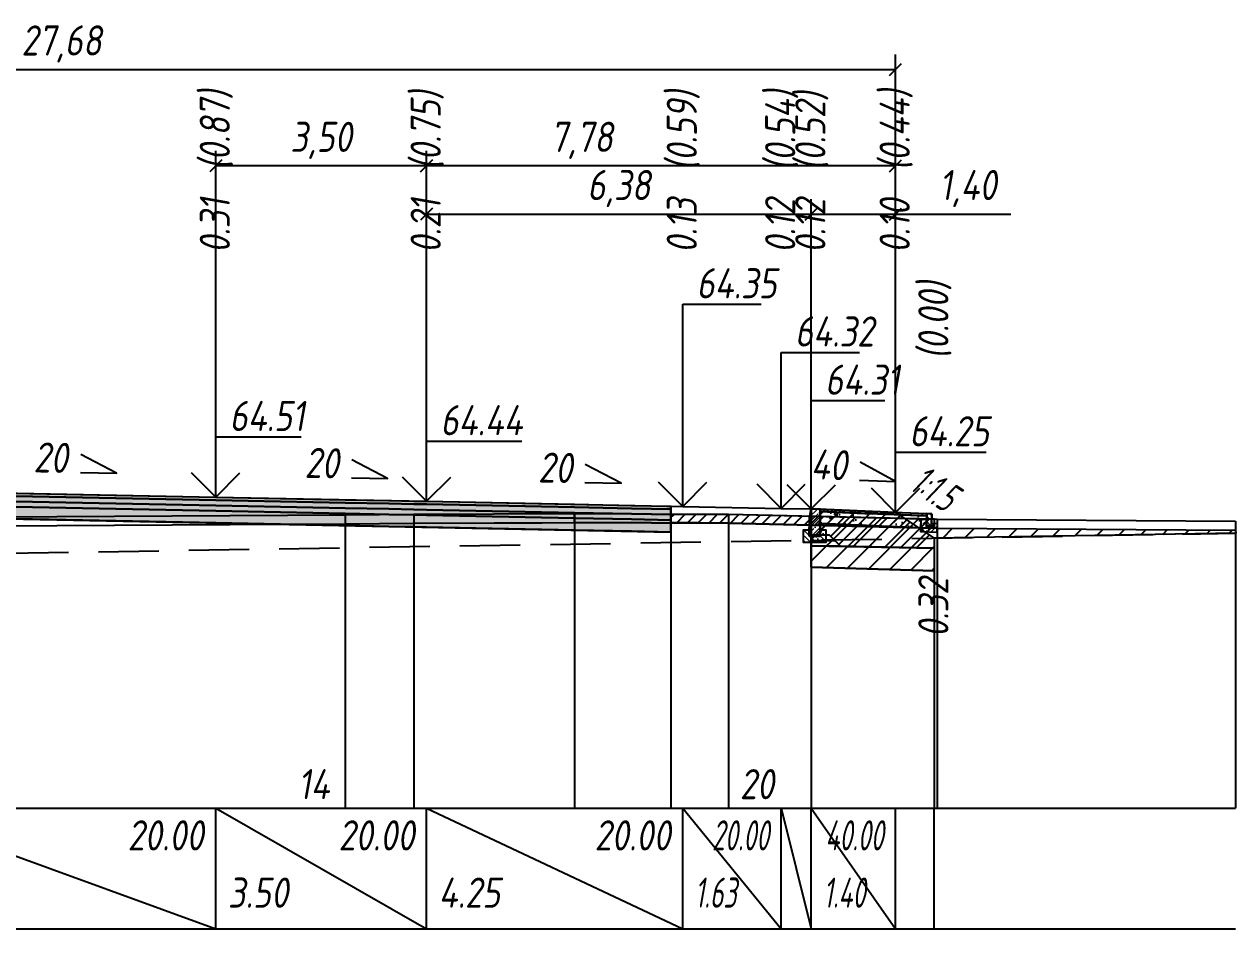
# Model space of a CAD drawing. Extents: x -717 to 1451, y -133302 to 233.
# Drawn here: x -235.7 to -135.2, y -129185.9 to -129110.8 of the extents above; entities that cross this region are included whole.
import ezdxf
from ezdxf.enums import TextEntityAlignment as Align

# ---------------------------------------------------------------- set-up
doc = ezdxf.new("R2010")
doc.units = 0
doc.linetypes.add('штриховая', pattern=[0.75, 0.5, -0.25])
for name, color, linetype in [('Интерполированный поперечник', 2, 'Continuous'), ('КОД_399', 252, 'Continuous'), ('Код_514', 1, 'Continuous'), ('Контур_0', 7, 'Continuous'), ('Контур_2521', 7, 'Continuous'), ('Контур_2564', 7, 'Continuous'), ('Контур_2660', 7, 'Continuous'), ('Контур_2665', 7, 'Continuous'), ('Контур_400', 7, 'Continuous'), ('Контур_508', 7, 'Continuous'), ('Контур_512', 7, 'Continuous'), ('Контур_513', 7, 'Continuous'), ('Контур_818', 7, 'Continuous'), ('Красный поперечник', 1, 'Continuous'), ('Объём_2501', 7, 'Continuous'), ('Объём_2564', 7, 'Continuous'), ('Объём_2650', 7, 'Continuous'), ('Объём_2660', 7, 'Continuous'), ('Объём_2661', 7, 'Continuous'), ('Объём_2665', 7, 'Continuous'), ('Объём_2666', 7, 'Continuous'), ('Объём_2667', 7, 'Continuous'), ('Объём_2668', 7, 'Continuous'), ('Объём_2669', 7, 'Continuous'), ('Объём_2675', 7, 'Continuous'), ('Откосы', 7, 'Continuous'), ('Отметки покрытия', 7, 'Continuous'), ('Рабочие отметки', 7, 'Continuous'), ('Рабочие отметки доп.', 7, 'Continuous'), ('Слои выравнивания', 7, 'Continuous'), ('Таблица', 7, 'Continuous'), ('Уклоны проезжей части', 7, 'Continuous'), ('Черный поперечник', 3, 'Continuous')]:
    doc.layers.add(name, color=color, linetype=linetype)
for name, color, linetype, true_color in [('Контур_2540', 2, 'Continuous', 0xffff00), ('Контур_2560', 2, 'Continuous', 0xffff00), ('Контур_2561', 7, 'Continuous', 0xff8040), ('Контур_2562', 3, 'Continuous', 0x00ff00), ('Контур_2563', 7, 'Continuous', 0xff8000), ('Контур_2570', 7, 'Continuous', 0x80ff00), ('Контур_2725', 7, 'Continuous', 0x323232), ('Контур_2736', 4, 'Continuous', 0x00ffff), ('Контур_2737', 4, 'Continuous', 0x00ffff), ('Контур_2738', 4, 'Continuous', 0x00ffff), ('Контур_2739', 4, 'Continuous', 0x00ffff), ('Контур_2741', 4, 'Continuous', 0x00ffff), ('Контур_2742', 4, 'Continuous', 0x00ffff), ('Контур_2743', 4, 'Continuous', 0x00ffff), ('Контур_2744', 7, 'Continuous', 0xa4ffff), ('Контур_2745', 7, 'Continuous', 0xa4ffff), ('Контур_2747', 4, 'Continuous', 0x00ffff), ('Контур_2748', 4, 'Continuous', 0x00ffff), ('Контур_2749', 4, 'Continuous', 0x00ffff), ('Контур_2750', 4, 'Continuous', 0x00ffff), ('Контур_2751', 4, 'Continuous', 0x00ffff), ('Контур_2752', 4, 'Continuous', 0x00ffff), ('Контур_2760', 7, 'Continuous', 0x323232), ('Контур_2761', 7, 'Continuous', 0x323232), ('Контур_2762', 7, 'Continuous', 0x323232), ('Контур_2763', 7, 'Continuous', 0x323232), ('Контур_402', 7, 'Continuous', 0xff6464), ('Контур_703', 4, 'Continuous', 0x00ffff), ('Контур_705', 4, 'Continuous', 0x00ffff), ('Контур_707', 4, 'Continuous', 0x00ffff), ('Контур_720', 131, 'Continuous', 0xaaffff), ('Объём_2520', 7, 'Continuous', 0x80ffff), ('Объём_2540', 2, 'Continuous', 0xffff00), ('Объём_2560', 2, 'Continuous', 0xffff00), ('Объём_2561', 7, 'Continuous', 0xff8040), ('Объём_2562', 3, 'Continuous', 0x00ff00), ('Объём_2563', 7, 'Continuous', 0xff8000), ('Объём_2570', 7, 'Continuous', 0x80ff00), ('Объём_2600', 7, 'Continuous', 0x808000)]:
    doc.layers.add(name, color=color, linetype=linetype, true_color=true_color)
doc.styles.get("Standard").update_dxf_attribs({"font": 'txt', "height": 2.5})
doc.styles.add('М', font='romand.shx', dxfattribs={"width": 0.8, "oblique": 10, "height": 2.5})
doc.dimstyles.new('ISO-25', dxfattribs={"dimtxt": 2.5, "dimasz": 2.5, "dimexe": 1.25, "dimexo": 0.625, "dimtad": 1, "dimtxsty": 'Standard', "dimcen": 2.5, "dimadec": 0, "dimazin": 0, "dimtfac": 1, "dimtmove": 0, "dimatfit": 3, "dimfxl": 1, "dimarcsym": 0})

# ---------------------------------------------------------------- blocks, each defined once
blk = doc.blocks.new('_Oblique')
at = {"color": 0, "linetype": 'ByBlock', "lineweight": -2}
blk.add_line((-0.5, -0.5), (0.5, 0.5), dxfattribs=at)
blk = doc.blocks.new('*D2729')
at = {"color": 0, "lineweight": -2, "transparency": 16777216}
for p, q in [((-170.39, -129150.48), (-170.39, -129125.32)), ((-163.39, -129150.76), (-163.39, -129125.32)), ((-170.39, -129126.57), (-163.39, -129126.57)), ((-163.39, -129126.57), (-153.84, -129126.57))]:
    blk.add_line(p, q, dxfattribs=at)
at = {"layer": 'Defpoints', "color": 0, "transparency": 16777216}
for p in [(-163.39, -129126.57), (-170.39, -129151.1), (-163.39, -129151.38)]:
    blk.add_point(p, dxfattribs=at)
at = {"color": 0, "lineweight": -2, "transparency": 16777216, "rotation": 180}
blk.add_blockref('_Oblique', (-170.39, -129126.57), dxfattribs=at)
at = {"color": 0, "lineweight": -2, "transparency": 16777216}
blk.add_blockref('_Oblique', (-163.39, -129126.57), dxfattribs=at)
at = {"color": 0, "transparency": 16777216, "insert": (-157.38, -129124.45), "char_height": 2.5, "width": 8.75, "attachment_point": 5, "style": 'М'}
blk.add_mtext('1,40', dxfattribs=at)
blk = doc.blocks.new('*D2731')
at = {"color": 0, "lineweight": -2, "transparency": 16777216}
for p, q in [((-202.31, -129149.84), (-202.31, -129125.32)), ((-170.39, -129150.48), (-170.39, -129125.32)), ((-202.31, -129126.57), (-170.39, -129126.57))]:
    blk.add_line(p, q, dxfattribs=at)
at = {"layer": 'Defpoints', "color": 0, "transparency": 16777216}
for p in [(-170.39, -129126.57), (-202.31, -129150.47), (-170.39, -129151.1)]:
    blk.add_point(p, dxfattribs=at)
at = {"color": 0, "lineweight": -2, "transparency": 16777216, "rotation": 180}
blk.add_blockref('_Oblique', (-202.31, -129126.57), dxfattribs=at)
at = {"color": 0, "lineweight": -2, "transparency": 16777216}
blk.add_blockref('_Oblique', (-170.39, -129126.57), dxfattribs=at)
at = {"color": 0, "transparency": 16777216, "insert": (-186.35, -129124.45), "char_height": 2.5, "width": 10, "attachment_point": 5, "style": 'М'}
blk.add_mtext('6,38', dxfattribs=at)
blk = doc.blocks.new('*D2733')
at = {"color": 0, "lineweight": -2, "transparency": 16777216}
for p, q in [((-219.81, -129149.49), (-219.81, -129121.32)), ((-202.31, -129149.84), (-202.31, -129121.32)), ((-202.31, -129122.57), (-219.81, -129122.57))]:
    blk.add_line(p, q, dxfattribs=at)
at = {"layer": 'Defpoints', "color": 0, "transparency": 16777216}
for p in [(-219.81, -129122.57), (-219.81, -129150.12), (-202.31, -129150.47)]:
    blk.add_point(p, dxfattribs=at)
at = {"color": 0, "lineweight": -2, "transparency": 16777216, "rotation": 180}
blk.add_blockref('_Oblique', (-219.81, -129122.57), dxfattribs=at)
at = {"color": 0, "lineweight": -2, "transparency": 16777216}
blk.add_blockref('_Oblique', (-202.31, -129122.57), dxfattribs=at)
at = {"color": 0, "transparency": 16777216, "insert": (-211.06, -129120.45), "char_height": 2.5, "width": 9.5833, "attachment_point": 5, "style": 'М'}
blk.add_mtext('3,50', dxfattribs=at)
blk = doc.blocks.new('*D2734')
at = {"color": 0, "lineweight": -2, "transparency": 16777216}
for p, q in [((-202.31, -129149.84), (-202.31, -129121.32)), ((-163.39, -129150.76), (-163.39, -129121.32)), ((-163.39, -129122.57), (-202.31, -129122.57))]:
    blk.add_line(p, q, dxfattribs=at)
at = {"layer": 'Defpoints', "color": 0, "transparency": 16777216}
for p in [(-202.31, -129122.57), (-202.31, -129150.47), (-163.39, -129151.38)]:
    blk.add_point(p, dxfattribs=at)
at = {"color": 0, "lineweight": -2, "transparency": 16777216, "rotation": 180}
blk.add_blockref('_Oblique', (-202.31, -129122.57), dxfattribs=at)
at = {"color": 0, "lineweight": -2, "transparency": 16777216}
blk.add_blockref('_Oblique', (-163.39, -129122.57), dxfattribs=at)
at = {"color": 0, "transparency": 16777216, "insert": (-189.44, -129120.45), "char_height": 2.5, "width": 10, "attachment_point": 5, "style": 'М'}
blk.add_mtext('7,78', dxfattribs=at)
blk = doc.blocks.new('*D2736')
at = {"color": 0, "lineweight": -2, "transparency": 16777216}
for p, q in [((-301.81, -129150.17), (-301.81, -129113.32)), ((-163.39, -129150.76), (-163.39, -129113.32)), ((-301.81, -129114.57), (-163.39, -129114.57))]:
    blk.add_line(p, q, dxfattribs=at)
at = {"layer": 'Defpoints', "color": 0, "transparency": 16777216}
for p in [(-163.39, -129114.57), (-301.81, -129150.8), (-163.39, -129151.38)]:
    blk.add_point(p, dxfattribs=at)
at = {"color": 0, "lineweight": -2, "transparency": 16777216, "rotation": 180}
blk.add_blockref('_Oblique', (-301.81, -129114.57), dxfattribs=at)
at = {"color": 0, "lineweight": -2, "transparency": 16777216}
blk.add_blockref('_Oblique', (-163.39, -129114.57), dxfattribs=at)
at = {"color": 0, "transparency": 16777216, "insert": (-232.6, -129112.45), "char_height": 2.5, "width": 12.5, "attachment_point": 5, "style": 'М'}
blk.add_mtext('27,68', dxfattribs=at)
blk = doc.blocks.new('Тротуар1')
at = {"linetype": 'Continuous', "lineweight": 13}
h = blk.add_hatch(dxfattribs=at)
h.set_pattern_fill('ANSI35', scale=5, angle=90)
h.set_pattern_definition([(135, (-1541.6927, -4801.9416), (-0.88388348, -0.88388348), []), (135, (-1541.6927, -4801.0577), (-0.88388348, -0.88388348), [1.5625, -0.3125, 0, -0.3125])])
h.paths.add_polyline_path([(-16.72, -1.24), (-17.72, -1.24), (-17.72, -2.24), (-18.52, -2.24), (-18.52, -1.85), (-19.52, -1.89), (-19.52, -3.24), (-16.72, -3.24)])
h = blk.add_hatch(dxfattribs=at)
h.set_pattern_fill('ANSI35', scale=5)
h.set_pattern_definition([(45, (-1541.6927, -4800.4416), (-0.88388348, 0.88388348), []), (45, (-1540.8088, -4800.4416), (-0.88388348, 0.88388348), [1.5625, -0.3125, 0, -0.3125])])
h.paths.add_polyline_path([(-17.72, -0.24), (-18.52, -0.24), (-18.52, -2.24), (-17.72, -2.24)])
at = {"linetype": 'Continuous'}
h = blk.add_hatch(dxfattribs=at)
h.set_pattern_fill('ANSI31', color=256, scale=15, angle=45, style=0)
h.set_pattern_definition([(90, (-1932.1888, -4954.235), (-1.875, 3e-16), [])])
h.paths.add_polyline_path([(0, 0), (-17.72, -0.24), (-17.71, -0.63), (-11.04, -0.58), (0, -0.4)])
at = {"layer": 'КОД_399'}
h = blk.add_hatch(dxfattribs=at)
h.set_pattern_fill('AR-CONC', scale=0.7, angle=45, style=0)
h.set_pattern_definition([(95, (-1932.189, -4954.235), (3.860864, 3.2396496), [0.525, -5.775]), (40, (-1932.189, -4954.235), (-4.409945, 3.036377), [0.42, -4.62]), (145.45144, (-1931.867, -4953.965), (-0.549081, 6.2760265), [0.4461813, -4.907995]), (91.1842, (-1933.179, -4953.245), (6.101854, 4.4632964), [0.7875, -8.6625]), (141.63564, (-1932.67, -4952.873), (-0.1953, 9.447982), [0.669272, -7.361996]), (36.18416, (-1933.179, -4953.245), (-0.1953, 9.447982), [0.63, -6.93]), (66, (-1932.4363, -4952.9975), (4.947401, 0.9616773), [0.525, -5.775]), (11, (-1932.4363, -4952.9975), (-2.38496, 4.793659), [0.42, -4.62]), (116.45144, (-1932.024, -4952.9174), (2.562441, 5.7553363), [0.4461813, -4.907995]), (82.5, (-1932.1888, -4954.235), (-1.5875523, 1.7079287), [0, -4.564, 0, -4.69, 0, -4.6375]), (52.5, (-1932.1888, -4954.235), (-0.6501106, 3.2543661), [0, -2.674, 0, -4.459, 0, -1.7675]), (12.5, (-1933.2926, -4955.3388), (2.7539272, 2.5306453), [0, -1.75, 0, -5.46, 0, -7.245]), (2.5, (-1933.7876, -4955.8337), (2.3911299, 3.3821186), [0, -2.275, 0, -3.626, 0, -5.145])])
h.paths.add_polyline_path([(0, -0.4), (-17.71, -0.63), (-17.72, -1.24), (-16.71, -1.24), (-16.72, -2.62), (-0.07, -2.41)])
at = {"linetype": 'Continuous'}
blk.add_lwpolyline([(-17.72, -1.24), (-16.72, -1.24), (-16.72, -3.24), (-19.52, -3.24), (-19.52, -1.89), (-18.52, -1.85)], dxfattribs=at)
at = {"color": 7, "lineweight": 30}
for points in [[(-18.52, -0.24), (-18.52, -2.24), (-17.72, -2.24), (-17.72, -0.24), (-18.52, -0.24)], [(-8.6, -0.53), (0, -0.4)]]:
    blk.add_lwpolyline(points, dxfattribs=at)
for points in [[(0, 0), (-17.72, -0.24), (-17.72, -0.63), (0, -0.4)], [(0, -0.4), (-17.71, -0.63), (-17.72, -1.24), (-16.71, -1.24), (-16.72, -2.62), (-0.07, -2.39)]]:
    blk.add_lwpolyline(points, close=True)
blk = doc.blocks.new('БР100.30.18')
at = {"linetype": 'Continuous', "lineweight": 13}
h = blk.add_hatch(dxfattribs=at)
h.set_pattern_fill('ANSI35', scale=5)
h.set_pattern_definition([(45, (-1504.996, -4799.2297), (-0.88388348, 0.88388348), []), (45, (-1504.1121, -4799.2297), (-0.88388348, 0.88388348), [1.5625, -0.3125, 0, -0.3125])])
h.paths.add_polyline_path([(0.3, 3.47), (1.8, 3.47), (1.8, -1.03), (0, -1.03), (0, 1.97)])
h = blk.add_hatch(dxfattribs=at)
h.set_pattern_fill('ANSI35', scale=5, angle=90)
h.set_pattern_definition([(135, (-1504.996, -4800.7297), (-0.88388348, -0.88388348), []), (135, (-1504.996, -4799.8458), (-0.88388348, -0.88388348), [1.5625, -0.3125, 0, -0.3125])])
h.paths.add_polyline_path([(-1, -0.03), (0, -0.03), (0, -1.03), (1.8, -1.03), (1.8, -0.03), (2.8, -0.03), (2.8, -2.03), (-1, -2.03)])
at = {"color": 7, "lineweight": 30}
blk.add_lwpolyline([(1.8, -1.03), (0, -1.03), (0, 1.97), (0.3, 3.47), (1.8, 3.47)], close=True, dxfattribs=at)
at = {"linetype": 'Continuous'}
blk.add_lwpolyline([(0, -0.03), (-1, -0.03), (-1, -2.03), (2.8, -2.03), (2.8, -0.03), (1.8, -0.03)], dxfattribs=at)

msp = doc.modelspace()

# ---------------------------------------------------------------- hatches: boundary and pattern name
at = {"layer": 'Объём_2563'}
h = msp.add_hatch(dxfattribs=at)
h.set_pattern_fill('ANSI31', color=256, scale=0.3)
h.set_pattern_definition([(45, (-414.5237, 31.1222), (-0.673519209, 0.673519209), [])])
h.paths.add_polyline_path([(-160.179, -129154.296), (-167.972, -129154.14), (-168.89, -129153.222), (-170.39, -129153.192), (-170.39, -129151.042), (-163.39, -129151.322), (-160.179, -129153.463)])
at = {"layer": 'Объём_2570'}
h = msp.add_hatch(dxfattribs=at)
h.set_pattern_fill('ANSI31', color=256, scale=0.2)
h.set_pattern_definition([(45, (-414.5237, 31.1222), (-0.449012806, 0.449012806), [])])
h.paths.add_polyline_path([(-182.037, -129151.459), (-177.267, -129151.481), (-160.179, -129151.871), (-160.179, -129152.621), (-177.267, -129152.231), (-182.037, -129152.171)])
at = {"layer": 'Объём_2600'}
h = msp.add_hatch(dxfattribs=at)
h.set_pattern_fill('ANSI31', color=6, scale=0.4)
h.set_pattern_definition([(45, (-414.5237, 31.1222), (-0.898025612, 0.898025612), [])])
h.paths.add_polyline_path([(-170.39, -129155.861), (-170.39, -129152.388), (-159.941, -129152.627), (-135.179, -129152.793), (-135.174, -129153.058), (-160.179, -129153.463), (-160.179, -129156.167)])
at = {"layer": 'Слои выравнивания'}
for color, points in [(2, [(-241.297, -129149.624), (-237.799, -129149.693), (-219.807, -129150.053), (-209.067, -129150.268), (-205.458, -129150.34), (-203.381, -129150.382), (-202.307, -129150.403), (-190.03, -129150.649), (-185.314, -129150.743), (-182.037, -129150.809), (-182.037, -129151.059), (-185.314, -129150.993), (-190.03, -129150.899), (-202.307, -129150.653), (-203.381, -129150.632), (-205.458, -129150.59), (-209.067, -129150.518), (-219.807, -129150.303), (-237.799, -129149.943), (-241.297, -129149.874)]), (3, [(-241.297, -129149.874), (-237.799, -129149.943), (-219.807, -129150.303), (-209.067, -129150.518), (-205.458, -129150.59), (-203.381, -129150.632), (-202.307, -129150.653), (-190.03, -129150.899), (-185.314, -129150.993), (-182.037, -129151.059), (-182.037, -129151.509), (-185.314, -129151.443), (-190.03, -129151.349), (-202.307, -129151.103), (-203.381, -129151.082), (-205.458, -129151.04), (-209.067, -129150.968), (-219.807, -129150.753), (-237.799, -129150.393), (-241.297, -129150.324)]), (4, [(-241.297, -129150.324), (-237.799, -129150.393), (-219.807, -129150.753), (-209.067, -129150.968), (-205.458, -129151.04), (-203.381, -129151.082), (-202.307, -129151.103), (-190.03, -129151.349), (-185.314, -129151.443), (-182.037, -129151.509), (-182.037, -129151.959), (-185.314, -129151.893), (-190.03, -129151.799), (-202.307, -129151.553), (-203.381, -129151.532), (-205.458, -129151.49), (-209.067, -129151.418), (-219.807, -129151.203), (-237.799, -129150.843), (-241.297, -129150.774)]), (5, [(-241.297, -129150.774), (-237.799, -129150.843), (-219.807, -129151.203), (-209.067, -129151.418), (-205.458, -129151.49), (-203.381, -129151.532), (-202.307, -129151.553), (-190.03, -129151.799), (-185.314, -129151.893), (-182.037, -129151.959), (-182.037, -129152.959), (-185.314, -129152.893), (-190.03, -129152.799), (-202.307, -129152.553), (-203.381, -129152.532), (-205.458, -129152.49), (-209.067, -129152.418), (-219.807, -129152.203), (-237.799, -129151.843), (-241.297, -129151.774)])]:
    msp.add_hatch(color=color, dxfattribs=at).paths.add_polyline_path(points)

# ---------------------------------------------------------------- linework, layer by layer
at = {"layer": 'Интерполированный поперечник', "linetype": 'штриховая', "ltscale": 10, "flags": 128}
msp.add_lwpolyline([(-334.524, -129156.282), (-135.179, -129153.058)], dxfattribs=at)
at = {"layer": 'Код_514'}
for p, q in [((-247.307, -129175.878), (-219.807, -129185.878)), ((-219.807, -129185.878), (-219.807, -129175.878)), ((-219.807, -129175.878), (-202.307, -129185.878)), ((-202.307, -129185.878), (-202.307, -129175.878)), ((-202.307, -129175.878), (-181.057, -129185.878)), ((-181.057, -129185.878), (-181.057, -129175.878)), ((-181.057, -129175.878), (-172.89, -129185.878)), ((-172.89, -129185.878), (-172.89, -129175.878)), ((-172.89, -129175.878), (-170.39, -129185.878)), ((-170.39, -129185.878), (-170.39, -129175.878)), ((-170.39, -129175.878), (-163.39, -129185.878)), ((-163.39, -129185.878), (-163.39, -129175.878)), ((-160.179, -129185.878), (-160.179, -129175.878))]:
    msp.add_line(p, q, dxfattribs=at)
at = {"layer": 'Контур_0', "flags": 128}
for points in [[(-163.39, -129151.322), (-160.179, -129153.463), (-160.179, -129153.463), (-160.179, -129153.463), (-160.179, -129153.463), (-160.179, -129153.463), (-160.179, -129153.463), (-160.179, -129153.463), (-160.179, -129153.463), (-160.179, -129153.463), (-160.179, -129153.463), (-160.179, -129153.463), (-160.179, -129153.463), (-160.179, -129153.463), (-160.179, -129153.463), (-160.179, -129153.463)], [(-163.39, -129151.322), (-160.179, -129153.463), (-160.179, -129153.463), (-160.179, -129153.463), (-160.179, -129153.463), (-160.179, -129153.463), (-160.179, -129153.463), (-160.179, -129153.463), (-160.179, -129153.463), (-160.179, -129153.463), (-160.179, -129153.463), (-160.179, -129153.463), (-160.179, -129153.463), (-160.179, -129153.463), (-160.179, -129153.463), (-160.179, -129153.463), (-160.179, -129153.463), (-160.179, -129153.463), (-160.179, -129153.463), (-160.179, -129153.463), (-160.179, -129153.463), (-160.179, -129153.463), (-160.179, -129153.463), (-160.179, -129153.463), (-160.179, -129153.463), (-160.179, -129153.463), (-160.179, -129153.463), (-160.179, -129153.463), (-160.179, -129153.463), (-160.179, -129153.463)], [(-170.39, -129154.092), (-170.39, -129153.192), (-168.89, -129153.222), (-167.972, -129154.14), (-170.39, -129154.092), (-170.39, -129154.092)], [(-170.39, -129153.192), (-168.89, -129153.222), (-167.972, -129154.14), (-160.179, -129154.296)]]:
    msp.add_lwpolyline(points, dxfattribs=at)
at = {"layer": 'Контур_2521', "color": 250, "flags": 128}
msp.add_lwpolyline([(-170.39, -129153.642), (-168.431, -129153.681)], dxfattribs=at)
at = {"layer": 'Контур_2540', "flags": 128}
msp.add_lwpolyline([(-170.39, -129154.092), (-160.179, -129154.296), (-160.179, -129156.167), (-170.39, -129155.861), (-170.39, -129154.092), (-170.39, -129154.092)], dxfattribs=at)
at = {"layer": 'Контур_2560', "flags": 128}
msp.add_lwpolyline([(-170.39, -129151.042), (-163.39, -129151.322), (-163.39, -129151.322), (-163.39, -129151.322)], dxfattribs=at)
at = {"layer": 'Контур_2561', "flags": 128}
msp.add_lwpolyline([(-170.39, -129151.042), (-170.39, -129151.042), (-163.39, -129151.322), (-163.39, -129151.322), (-170.39, -129151.042)], dxfattribs=at)
at = {"layer": 'Контур_2562', "flags": 128}
msp.add_lwpolyline([(-163.39, -129151.322), (-163.39, -129151.322), (-163.39, -129151.322), (-163.39, -129151.322), (-163.39, -129151.322)], dxfattribs=at)
at = {"layer": 'Контур_2563', "flags": 128}
msp.add_lwpolyline([(-160.179, -129154.296), (-167.972, -129154.14), (-168.89, -129153.222), (-170.39, -129153.192), (-170.39, -129151.042), (-163.39, -129151.322), (-160.179, -129153.463), (-160.179, -129154.296), (-160.179, -129154.296)], dxfattribs=at)
at = {"layer": 'Контур_2564', "flags": 128}
msp.add_lwpolyline([(-170.39, -129151.042), (-163.39, -129151.322)], dxfattribs=at)
at = {"layer": 'Контур_2570', "flags": 128}
msp.add_lwpolyline([(-334.524, -129156.299), (-304.499, -129154.525), (-300.199, -129154.402), (-294.949, -129154.091), (-292.655, -129153.897), (-289.768, -129153.702), (-289.312, -129153.774), (-261.347, -129153.028), (-247.307, -129152.675), (-237.799, -129152.435), (-209.067, -129152.273), (-203.381, -129152.222), (-190.03, -129152.171), (-177.267, -129152.231), (-159.941, -129152.627), (-135.179, -129152.791)], dxfattribs=at)
at = {"layer": 'Контур_2660', "flags": 128}
msp.add_lwpolyline([(-170.39, -129155.861), (-160.179, -129156.167)], dxfattribs=at)
at = {"layer": 'Контур_2665', "flags": 128}
msp.add_lwpolyline([(-163.39, -129151.322), (-163.39, -129151.322)], dxfattribs=at)
at = {"layer": 'Контур_2725', "flags": 128}
msp.add_lwpolyline([(-289.768, -129152.952), (-289.312, -129153.024), (-274.807, -129152.637), (-261.347, -129152.278), (-247.307, -129151.925), (-243.511, -129151.829), (-242.404, -129151.851), (-242.404, -129151.801), (-241.297, -129151.824), (-241.297, -129151.774), (-237.799, -129151.843), (-219.807, -129152.203), (-209.067, -129152.418), (-205.458, -129152.49), (-203.381, -129152.532), (-202.307, -129152.553), (-190.03, -129152.799), (-185.314, -129152.893), (-182.037, -129152.959)], dxfattribs=at)
at = {"layer": 'Контур_2736', "flags": 128}
msp.add_lwpolyline([(-163.39, -129151.322), (-160.179, -129153.463)], dxfattribs=at)
at = {"layer": 'Контур_2737', "flags": 128}
msp.add_lwpolyline([(-160.179, -129153.463), (-160.179, -129153.463)], dxfattribs=at)
at = {"layer": 'Контур_2738', "flags": 128}
msp.add_lwpolyline([(-160.179, -129153.463), (-160.179, -129153.463)], dxfattribs=at)
at = {"layer": 'Контур_2739', "flags": 128}
msp.add_lwpolyline([(-160.179, -129153.463), (-160.179, -129153.463)], dxfattribs=at)
at = {"layer": 'Контур_2741', "flags": 128}
msp.add_lwpolyline([(-160.179, -129153.463), (-160.179, -129153.463)], dxfattribs=at)
at = {"layer": 'Контур_2742', "flags": 128}
msp.add_lwpolyline([(-160.179, -129153.463), (-160.179, -129153.463)], dxfattribs=at)
at = {"layer": 'Контур_2743', "flags": 128}
msp.add_lwpolyline([(-160.179, -129153.463), (-160.179, -129153.463)], dxfattribs=at)
at = {"layer": 'Контур_2744', "flags": 128}
msp.add_lwpolyline([(-160.179, -129153.463), (-160.179, -129153.463)], dxfattribs=at)
msp.add_lwpolyline([(-160.179, -129153.463), (-160.179, -129153.463)], dxfattribs=at)
msp.add_lwpolyline([(-160.179, -129153.463), (-160.179, -129153.463)], dxfattribs=at)
msp.add_lwpolyline([(-160.179, -129153.463), (-160.179, -129153.463)], dxfattribs=at)
msp.add_lwpolyline([(-160.179, -129153.463), (-160.179, -129153.463)], dxfattribs=at)
msp.add_lwpolyline([(-160.179, -129153.463), (-160.179, -129153.463)], dxfattribs=at)
at = {"layer": 'Контур_2745', "flags": 128}
msp.add_lwpolyline([(-160.179, -129153.463), (-160.179, -129153.463)], dxfattribs=at)
msp.add_lwpolyline([(-160.179, -129153.463), (-160.179, -129153.463)], dxfattribs=at)
msp.add_lwpolyline([(-160.179, -129153.463), (-160.179, -129153.463)], dxfattribs=at)
msp.add_lwpolyline([(-160.179, -129153.463), (-160.179, -129153.463)], dxfattribs=at)
msp.add_lwpolyline([(-160.179, -129153.463), (-160.179, -129153.463)], dxfattribs=at)
msp.add_lwpolyline([(-160.179, -129153.463), (-160.179, -129153.463)], dxfattribs=at)
at = {"layer": 'Контур_2747', "flags": 128}
msp.add_lwpolyline([(-160.179, -129153.463), (-160.179, -129153.463)], dxfattribs=at)
at = {"layer": 'Контур_2748', "flags": 128}
msp.add_lwpolyline([(-160.179, -129153.463), (-160.179, -129153.463)], dxfattribs=at)
at = {"layer": 'Контур_2749', "flags": 128}
msp.add_lwpolyline([(-160.179, -129153.463), (-160.179, -129153.463)], dxfattribs=at)
at = {"layer": 'Контур_2750', "flags": 128}
msp.add_lwpolyline([(-160.179, -129153.463), (-160.179, -129153.463)], dxfattribs=at)
at = {"layer": 'Контур_2751', "flags": 128}
msp.add_lwpolyline([(-160.179, -129153.463), (-160.179, -129153.463)], dxfattribs=at)
at = {"layer": 'Контур_2752', "flags": 128}
msp.add_lwpolyline([(-160.179, -129153.463), (-160.179, -129153.463)], dxfattribs=at)
at = {"layer": 'Контур_2760', "flags": 128}
msp.add_lwpolyline([(-289.768, -129150.353), (-289.312, -129150.343), (-274.807, -129150.053), (-261.347, -129149.784), (-247.307, -129149.503), (-243.511, -129149.579), (-242.404, -129149.601), (-241.297, -129149.624), (-237.799, -129149.693), (-219.807, -129150.053), (-209.067, -129150.268), (-205.458, -129150.34), (-203.381, -129150.382), (-202.307, -129150.403), (-190.03, -129150.649), (-185.314, -129150.743), (-182.037, -129150.809)], dxfattribs=at)
at = {"layer": 'Контур_2761', "flags": 128}
msp.add_lwpolyline([(-289.768, -129150.603), (-289.312, -129150.593), (-274.807, -129150.303), (-261.347, -129150.034), (-247.307, -129149.753), (-243.511, -129149.829), (-242.404, -129149.851), (-241.297, -129149.874), (-237.799, -129149.943), (-219.807, -129150.303), (-209.067, -129150.518), (-205.458, -129150.59), (-203.381, -129150.632), (-202.307, -129150.653), (-190.03, -129150.899), (-185.314, -129150.993), (-182.037, -129151.059)], dxfattribs=at)
at = {"layer": 'Контур_2762', "flags": 128}
msp.add_lwpolyline([(-289.768, -129151.053), (-289.312, -129151.043), (-274.807, -129150.753), (-261.347, -129150.484), (-247.307, -129150.203), (-243.511, -129150.279), (-242.404, -129150.301), (-241.297, -129150.324), (-237.799, -129150.393), (-219.807, -129150.753), (-209.067, -129150.968), (-205.458, -129151.04), (-203.381, -129151.082), (-202.307, -129151.103), (-190.03, -129151.349), (-185.314, -129151.443), (-182.037, -129151.509)], dxfattribs=at)
at = {"layer": 'Контур_2763', "flags": 128}
msp.add_lwpolyline([(-289.768, -129151.503), (-289.312, -129151.493), (-274.807, -129151.203), (-261.347, -129150.934), (-247.307, -129150.653), (-243.511, -129150.729), (-242.404, -129150.751), (-241.297, -129150.774), (-237.799, -129150.843), (-219.807, -129151.203), (-209.067, -129151.418), (-205.458, -129151.49), (-203.381, -129151.532), (-202.307, -129151.553), (-190.03, -129151.799), (-185.314, -129151.893), (-182.037, -129151.959)], dxfattribs=at)
at = {"layer": 'Контур_400', "flags": 128}
msp.add_lwpolyline([(-247.307, -129149.503), (-219.807, -129150.053), (-202.307, -129150.403), (-202.307, -129150.403), (-202.307, -129150.403), (-202.307, -129150.403), (-181.057, -129150.828), (-172.89, -129150.992), (-170.39, -129151.042)], dxfattribs=at)
at = {"layer": 'Контур_402', "flags": 128}
msp.add_lwpolyline([(-308.804, -129155.398), (-289.768, -129154.827), (-289.768, -129152.952), (-289.312, -129153.024), (-261.347, -129152.278), (-247.307, -129151.925), (-243.511, -129151.829), (-242.404, -129151.851), (-242.404, -129151.801), (-241.297, -129151.824), (-241.297, -129151.774), (-182.037, -129152.959), (-182.037, -129150.809), (-181.057, -129150.828), (-172.89, -129150.992), (-170.39, -129151.042), (-170.39, -129155.861), (-160.179, -129156.167)], dxfattribs=at)
at = {"layer": 'Контур_508', "flags": 128}
msp.add_lwpolyline([(-309.524, -129155.878), (-308.804, -129155.398), (-289.768, -129154.827), (-289.768, -129152.952), (-289.312, -129153.024), (-261.347, -129152.278), (-247.307, -129151.925), (-243.511, -129151.829), (-242.404, -129151.851), (-242.404, -129151.801), (-241.297, -129151.824), (-241.297, -129151.774), (-182.037, -129152.959), (-182.037, -129150.809), (-181.057, -129150.828), (-172.89, -129150.992), (-170.39, -129151.042), (-170.39, -129155.861), (-160.179, -129156.167)], dxfattribs=at)
at = {"layer": 'Контур_512', "flags": 128}
msp.add_lwpolyline([(-170.39, -129155.861), (-160.179, -129156.167)], dxfattribs=at)
at = {"layer": 'Контур_513', "flags": 128}
msp.add_lwpolyline([(-309.524, -129155.878), (-308.804, -129155.398), (-289.768, -129154.827), (-289.768, -129152.952), (-289.312, -129153.024), (-261.347, -129152.278), (-247.307, -129151.925), (-243.511, -129151.829), (-242.404, -129151.851), (-242.404, -129151.801), (-241.297, -129151.824), (-241.297, -129151.774), (-182.037, -129152.959), (-182.037, -129150.809), (-181.057, -129150.828), (-172.89, -129150.992), (-170.39, -129151.042), (-170.39, -129155.861), (-160.179, -129156.167)], dxfattribs=at)
at = {"layer": 'Контур_703', "flags": 128}
for points in [[(-163.39, -129151.322), (-160.179, -129153.463)], [(-160.179, -129153.463), (-160.179, -129153.463)]]:
    msp.add_lwpolyline(points, dxfattribs=at)
at = {"layer": 'Контур_705', "flags": 128}
msp.add_lwpolyline([(-160.179, -129153.463), (-160.179, -129153.463)], dxfattribs=at)
at = {"layer": 'Контур_707', "flags": 128}
msp.add_lwpolyline([(-160.179, -129153.463), (-160.179, -129153.463)], dxfattribs=at)
at = {"layer": 'Контур_720', "flags": 128}
msp.add_lwpolyline([(-160.179, -129153.463), (-160.179, -129153.463)], dxfattribs=at)
at = {"layer": 'Контур_818', "flags": 128}
msp.add_lwpolyline([(-309.524, -129154.822), (-304.499, -129154.525), (-300.199, -129154.402), (-294.949, -129154.091), (-292.655, -129153.897), (-289.768, -129153.702), (-289.312, -129153.774), (-261.347, -129153.028), (-247.307, -129152.675), (-237.799, -129152.435), (-209.067, -129152.273), (-203.381, -129152.222), (-182.037, -129152.171), (-177.267, -129152.231), (-160.179, -129152.621)], dxfattribs=at)
at = {"layer": 'Красный поперечник'}
for p, q in [((-247.307, -129149.503), (-219.807, -129150.053)), ((-219.807, -129150.053), (-202.307, -129150.403)), ((-202.307, -129150.403), (-181.057, -129150.828)), ((-181.057, -129150.828), (-172.89, -129150.992)), ((-172.89, -129150.992), (-170.39, -129151.042)), ((-170.39, -129151.042), (-163.39, -129151.322)), ((-163.39, -129151.322), (-160.179, -129153.463)), ((-170.39, -129155.861), (-170.39, -129175.878)), ((-160.179, -129156.167), (-160.179, -129175.878))]:
    msp.add_line(p, q, dxfattribs=at)
at = {"layer": 'Объём_2501', "flags": 128}
for points in [[(-247.307, -129149.503), (-219.807, -129150.053), (-202.307, -129150.403), (-202.307, -129150.403), (-202.307, -129150.403), (-202.307, -129150.403), (-181.057, -129150.828), (-172.89, -129150.992), (-170.39, -129151.042)], [(-202.307, -129150.403), (-181.057, -129150.828), (-172.89, -129150.992), (-170.39, -129151.042)]]:
    msp.add_lwpolyline(points, dxfattribs=at)
at = {"layer": 'Объём_2520', "color": 250, "flags": 128}
msp.add_lwpolyline([(-170.39, -129154.092), (-170.39, -129153.192), (-168.89, -129153.222), (-167.972, -129154.14), (-170.39, -129154.092), (-170.39, -129154.092)], dxfattribs=at)
msp.add_lwpolyline([(-170.39, -129154.092), (-170.39, -129153.192), (-168.89, -129153.222), (-167.972, -129154.14), (-170.39, -129154.092), (-170.39, -129154.092)], dxfattribs=at)
at = {"layer": 'Объём_2540', "flags": 128}
msp.add_lwpolyline([(-170.39, -129154.092), (-160.179, -129154.296), (-160.179, -129156.167), (-170.39, -129155.861), (-170.39, -129154.092), (-170.39, -129154.092)], dxfattribs=at)
msp.add_lwpolyline([(-170.39, -129154.092), (-160.179, -129154.296), (-160.179, -129156.167), (-170.39, -129155.861), (-170.39, -129154.092), (-170.39, -129154.092)], dxfattribs=at)
at = {"layer": 'Объём_2560', "flags": 128}
msp.add_lwpolyline([(-170.39, -129151.042), (-163.39, -129151.322), (-163.39, -129151.322), (-163.39, -129151.322)], dxfattribs=at)
msp.add_lwpolyline([(-170.39, -129151.042), (-163.39, -129151.322), (-163.39, -129151.322), (-163.39, -129151.322)], dxfattribs=at)
at = {"layer": 'Объём_2561', "flags": 128}
msp.add_lwpolyline([(-170.39, -129151.042), (-170.39, -129151.042), (-163.39, -129151.322), (-163.39, -129151.322), (-170.39, -129151.042)], dxfattribs=at)
msp.add_lwpolyline([(-170.39, -129151.042), (-170.39, -129151.042), (-163.39, -129151.322), (-163.39, -129151.322), (-170.39, -129151.042)], dxfattribs=at)
at = {"layer": 'Объём_2562', "flags": 128}
msp.add_lwpolyline([(-163.39, -129151.322), (-163.39, -129151.322), (-163.39, -129151.322), (-163.39, -129151.322), (-163.39, -129151.322)], dxfattribs=at)
msp.add_lwpolyline([(-163.39, -129151.322), (-163.39, -129151.322), (-163.39, -129151.322), (-163.39, -129151.322), (-163.39, -129151.322)], dxfattribs=at)
at = {"layer": 'Объём_2563', "color": 250, "flags": 128}
msp.add_lwpolyline([(-160.179, -129154.296), (-167.972, -129154.14), (-168.89, -129153.222), (-170.39, -129153.192), (-170.39, -129151.042), (-163.39, -129151.322), (-160.179, -129153.463), (-160.179, -129154.296), (-160.179, -129154.296)], dxfattribs=at)
msp.add_lwpolyline([(-160.179, -129154.296), (-167.972, -129154.14), (-168.89, -129153.222), (-170.39, -129153.192), (-170.39, -129151.042), (-163.39, -129151.322), (-160.179, -129153.463), (-160.179, -129154.296), (-160.179, -129154.296)], dxfattribs=at)
at = {"layer": 'Объём_2564', "flags": 128}
msp.add_lwpolyline([(-170.39, -129151.042), (-163.39, -129151.322)], dxfattribs=at)
msp.add_lwpolyline([(-170.39, -129151.042), (-163.39, -129151.322)], dxfattribs=at)
at = {"layer": 'Объём_2570', "flags": 128}
for points in [[(-160.179, -129152.621), (-177.267, -129152.231), (-190.03, -129152.171), (-190.03, -129152.171), (-190.03, -129152.171), (-190.03, -129152.171), (-190.03, -129152.171), (-190.03, -129151.421), (-190.03, -129151.421), (-190.03, -129151.421), (-190.03, -129151.421), (-190.03, -129151.421), (-177.267, -129151.481), (-160.179, -129151.871), (-160.179, -129152.621), (-160.179, -129152.621)], [(-182.037, -129151.459), (-182.037, -129151.459), (-177.267, -129151.481), (-160.179, -129151.871), (-160.179, -129152.621), (-160.179, -129152.621), (-160.179, -129152.621), (-177.267, -129152.231), (-182.037, -129152.171), (-182.037, -129152.171), (-182.037, -129151.459)]]:
    msp.add_lwpolyline(points, dxfattribs=at)
at = {"layer": 'Объём_2650', "color": 6, "flags": 128}
for points in [[(-170.39, -129155.861), (-170.39, -129152.388), (-159.941, -129152.627), (-135.179, -129152.793), (-135.164, -129153.058), (-160.179, -129153.463), (-160.179, -129156.167), (-170.39, -129155.861), (-170.39, -129155.861)], [(-170.39, -129155.861), (-170.39, -129152.388), (-159.941, -129152.627), (-135.179, -129152.793), (-135.174, -129153.058), (-160.179, -129153.463), (-160.179, -129156.167), (-170.39, -129155.861), (-170.39, -129155.861)]]:
    msp.add_lwpolyline(points, dxfattribs=at)
at = {"layer": 'Объём_2660', "flags": 128}
msp.add_lwpolyline([(-170.39, -129155.861), (-160.179, -129156.167)], dxfattribs=at)
msp.add_lwpolyline([(-170.39, -129155.861), (-160.179, -129156.167)], dxfattribs=at)
at = {"layer": 'Объём_2661', "flags": 128}
msp.add_lwpolyline([(-163.39, -129151.322), (-160.179, -129153.463)], dxfattribs=at)
msp.add_lwpolyline([(-163.39, -129151.322), (-160.179, -129153.463)], dxfattribs=at)
at = {"layer": 'Объём_2665', "flags": 128}
msp.add_lwpolyline([(-163.39, -129151.322), (-163.39, -129151.322)], dxfattribs=at)
msp.add_lwpolyline([(-163.39, -129151.322), (-163.39, -129151.322)], dxfattribs=at)
at = {"layer": 'Объём_2666', "flags": 128}
msp.add_lwpolyline([(-163.39, -129151.322), (-160.179, -129153.463)], dxfattribs=at)
msp.add_lwpolyline([(-163.39, -129151.322), (-160.179, -129153.463)], dxfattribs=at)
at = {"layer": 'Объём_2667', "flags": 128}
msp.add_lwpolyline([(-160.179, -129153.463), (-160.179, -129153.463)], dxfattribs=at)
msp.add_lwpolyline([(-160.179, -129153.463), (-160.179, -129153.463)], dxfattribs=at)
msp.add_lwpolyline([(-160.179, -129153.463), (-160.179, -129153.463)], dxfattribs=at)
msp.add_lwpolyline([(-160.179, -129153.463), (-160.179, -129153.463)], dxfattribs=at)
at = {"layer": 'Объём_2668', "flags": 128}
msp.add_lwpolyline([(-160.179, -129153.463), (-160.179, -129153.463)], dxfattribs=at)
msp.add_lwpolyline([(-160.179, -129153.463), (-160.179, -129153.463)], dxfattribs=at)
msp.add_lwpolyline([(-160.179, -129153.463), (-160.179, -129153.463)], dxfattribs=at)
msp.add_lwpolyline([(-160.179, -129153.463), (-160.179, -129153.463)], dxfattribs=at)
at = {"layer": 'Объём_2669', "flags": 128}
msp.add_lwpolyline([(-160.179, -129153.463), (-160.179, -129153.463)], dxfattribs=at)
msp.add_lwpolyline([(-160.179, -129153.463), (-160.179, -129153.463)], dxfattribs=at)
msp.add_lwpolyline([(-160.179, -129153.463), (-160.179, -129153.463)], dxfattribs=at)
msp.add_lwpolyline([(-160.179, -129153.463), (-160.179, -129153.463)], dxfattribs=at)
at = {"layer": 'Объём_2675', "flags": 128}
msp.add_lwpolyline([(-160.179, -129153.463), (-160.179, -129153.463)], dxfattribs=at)
msp.add_lwpolyline([(-160.179, -129153.463), (-160.179, -129153.463)], dxfattribs=at)
msp.add_lwpolyline([(-160.179, -129153.463), (-160.179, -129153.463)], dxfattribs=at)
msp.add_lwpolyline([(-160.179, -129153.463), (-160.179, -129153.463)], dxfattribs=at)
msp.add_lwpolyline([(-160.179, -129153.463), (-160.179, -129153.463)], dxfattribs=at)
msp.add_lwpolyline([(-160.179, -129153.463), (-160.179, -129153.463)], dxfattribs=at)
msp.add_lwpolyline([(-160.179, -129153.463), (-160.179, -129153.463)], dxfattribs=at)
msp.add_lwpolyline([(-160.179, -129153.463), (-160.179, -129153.463)], dxfattribs=at)
msp.add_lwpolyline([(-160.179, -129153.463), (-160.179, -129153.463)], dxfattribs=at)
msp.add_lwpolyline([(-160.179, -129153.463), (-160.179, -129153.463)], dxfattribs=at)
msp.add_lwpolyline([(-160.179, -129153.463), (-160.179, -129153.463)], dxfattribs=at)
msp.add_lwpolyline([(-160.179, -129153.463), (-160.179, -129153.463)], dxfattribs=at)
msp.add_lwpolyline([(-160.179, -129153.463), (-160.179, -129153.463)], dxfattribs=at)
msp.add_lwpolyline([(-160.179, -129153.463), (-160.179, -129153.463)], dxfattribs=at)
msp.add_lwpolyline([(-160.179, -129153.463), (-160.179, -129153.463)], dxfattribs=at)
msp.add_lwpolyline([(-160.179, -129153.463), (-160.179, -129153.463)], dxfattribs=at)
msp.add_lwpolyline([(-160.179, -129153.463), (-160.179, -129153.463)], dxfattribs=at)
msp.add_lwpolyline([(-160.179, -129153.463), (-160.179, -129153.463)], dxfattribs=at)
msp.add_lwpolyline([(-160.179, -129153.463), (-160.179, -129153.463)], dxfattribs=at)
msp.add_lwpolyline([(-160.179, -129153.463), (-160.179, -129153.463)], dxfattribs=at)
msp.add_lwpolyline([(-160.179, -129153.463), (-160.179, -129153.463)], dxfattribs=at)
msp.add_lwpolyline([(-160.179, -129153.463), (-160.179, -129153.463)], dxfattribs=at)
msp.add_lwpolyline([(-160.179, -129153.463), (-160.179, -129153.463)], dxfattribs=at)
msp.add_lwpolyline([(-160.179, -129153.463), (-160.179, -129153.463)], dxfattribs=at)
at = {"layer": 'Откосы', "color": 1, "flags": 128}
for points in [[(-231.044, -129148.012), (-228.044, -129148.072), (-231.014, -129146.512)], [(-208.544, -129148.462), (-205.544, -129148.522), (-208.514, -129146.962)], [(-189.169, -129148.849), (-186.169, -129148.909), (-189.139, -129147.349)], [(-166.394, -129148.649), (-163.396, -129148.769), (-166.334, -129147.15)]]:
    msp.add_lwpolyline(points, dxfattribs=at)
at = {"layer": 'Отметки покрытия', "color": 1}
for p, q in [((-181.057, -129150.828), (-181.057, -129134.042)), ((-181.057, -129134.042), (-174.557, -129134.042)), ((-172.89, -129150.992), (-172.89, -129138.042)), ((-172.89, -129138.042), (-166.39, -129138.042)), ((-170.39, -129151.042), (-170.39, -129142.042)), ((-170.39, -129142.042), (-164.29, -129142.042)), ((-219.807, -129150.053), (-219.807, -129145.053)), ((-219.807, -129145.053), (-212.707, -129145.053)), ((-202.307, -129150.403), (-202.307, -129145.403)), ((-202.307, -129145.403), (-194.407, -129145.403)), ((-163.39, -129151.322), (-163.39, -129146.322)), ((-163.39, -129146.322), (-155.89, -129146.322)), ((-219.807, -129150.053), (-221.807, -129148.053)), ((-219.807, -129150.053), (-217.807, -129148.053)), ((-202.307, -129150.403), (-204.307, -129148.403)), ((-202.307, -129150.403), (-200.307, -129148.403)), ((-181.057, -129150.828), (-183.057, -129148.828)), ((-181.057, -129150.828), (-179.057, -129148.828)), ((-172.89, -129150.992), (-174.89, -129148.992)), ((-172.89, -129150.992), (-170.89, -129148.992)), ((-170.39, -129151.042), (-172.39, -129149.042)), ((-170.39, -129151.042), (-168.39, -129149.042)), ((-163.39, -129151.322), (-165.39, -129149.322)), ((-163.39, -129151.322), (-161.39, -129149.322))]:
    msp.add_line(p, q, dxfattribs=at)
at = {"layer": 'Слои выравнивания'}
for p, q in [((-182.037, -129150.809), (-182.037, -129175.878)), ((-170.39, -129151.042), (-170.39, -129175.878))]:
    msp.add_line(p, q, dxfattribs=at)
at = {"layer": 'Слои выравнивания', "color": 2, "flags": 128}
msp.add_lwpolyline([(-241.297, -129149.624), (-237.799, -129149.693), (-219.807, -129150.053), (-209.067, -129150.268), (-205.458, -129150.34), (-203.381, -129150.382), (-202.307, -129150.403), (-190.03, -129150.649), (-185.314, -129150.743), (-182.037, -129150.809), (-182.037, -129151.059), (-185.314, -129150.993), (-190.03, -129150.899), (-202.307, -129150.653), (-203.381, -129150.632), (-205.458, -129150.59), (-209.067, -129150.518), (-219.807, -129150.303), (-237.799, -129149.943), (-241.297, -129149.874)], close=True, dxfattribs=at)
at = {"layer": 'Слои выравнивания', "color": 3, "flags": 128}
msp.add_lwpolyline([(-241.297, -129149.874), (-237.799, -129149.943), (-219.807, -129150.303), (-209.067, -129150.518), (-205.458, -129150.59), (-203.381, -129150.632), (-202.307, -129150.653), (-190.03, -129150.899), (-185.314, -129150.993), (-182.037, -129151.059), (-182.037, -129151.509), (-185.314, -129151.443), (-190.03, -129151.349), (-202.307, -129151.103), (-203.381, -129151.082), (-205.458, -129151.04), (-209.067, -129150.968), (-219.807, -129150.753), (-237.799, -129150.393), (-241.297, -129150.324)], close=True, dxfattribs=at)
at = {"layer": 'Слои выравнивания', "color": 4, "flags": 128}
msp.add_lwpolyline([(-241.297, -129150.324), (-237.799, -129150.393), (-219.807, -129150.753), (-209.067, -129150.968), (-205.458, -129151.04), (-203.381, -129151.082), (-202.307, -129151.103), (-190.03, -129151.349), (-185.314, -129151.443), (-182.037, -129151.509), (-182.037, -129151.959), (-185.314, -129151.893), (-190.03, -129151.799), (-202.307, -129151.553), (-203.381, -129151.532), (-205.458, -129151.49), (-209.067, -129151.418), (-219.807, -129151.203), (-237.799, -129150.843), (-241.297, -129150.774)], close=True, dxfattribs=at)
at = {"layer": 'Слои выравнивания', "color": 5, "flags": 128}
msp.add_lwpolyline([(-241.297, -129150.774), (-237.799, -129150.843), (-219.807, -129151.203), (-209.067, -129151.418), (-205.458, -129151.49), (-203.381, -129151.532), (-202.307, -129151.553), (-190.03, -129151.799), (-185.314, -129151.893), (-182.037, -129151.959), (-182.037, -129152.959), (-185.314, -129152.893), (-190.03, -129152.799), (-202.307, -129152.553), (-203.381, -129152.532), (-205.458, -129152.49), (-209.067, -129152.418), (-219.807, -129152.203), (-237.799, -129151.843), (-241.297, -129151.774)], close=True, dxfattribs=at)
at = {"layer": 'Таблица'}
for p, q in [((-334.524, -129175.878), (-135.179, -129175.878)), ((-334.524, -129185.878), (-135.179, -129185.878))]:
    msp.add_line(p, q, dxfattribs=at)
at = {"layer": 'Черный поперечник', "color": 7}
for p, q in [((-209.067, -129151.523), (-209.067, -129175.878)), ((-203.381, -129151.472), (-203.381, -129175.878)), ((-190.03, -129151.421), (-190.03, -129175.878)), ((-177.267, -129151.481), (-177.267, -129175.878)), ((-159.941, -129151.877), (-159.941, -129175.878)), ((-135.179, -129152.041), (-135.179, -129175.878))]:
    msp.add_line(p, q, dxfattribs=at)
at = {"layer": 'Черный поперечник', "flags": 128}
msp.add_lwpolyline([(-334.524, -129155.549), (-304.499, -129153.775), (-300.199, -129153.652), (-294.949, -129153.341), (-292.655, -129153.147), (-289.768, -129152.952), (-289.312, -129153.024), (-261.347, -129152.278), (-247.307, -129151.925), (-237.799, -129151.685), (-209.067, -129151.523), (-203.381, -129151.472), (-190.03, -129151.421), (-177.267, -129151.481), (-159.941, -129151.877), (-135.179, -129152.041)], dxfattribs=at)

# ---------------------------------------------------------------- block references
at = {"lineweight": 18, "xscale": 0.4999999999999999, "yscale": 0.4999999999999999, "zscale": 0.4999999999999999, "rotation": 359.5455173699983}
msp.add_blockref('БР100.30.18', (-170.554, -129152.774), dxfattribs=at)
at = {"xscale": -0.4999999999999988, "yscale": 0.4999999999999988, "zscale": 0.4999999999999988, "rotation": 358.3176949694256}
msp.add_blockref('Тротуар1', (-169.64, -129151.048), dxfattribs=at)

# ---------------------------------------------------------------- texts
at = {"layer": 'Код_514', "style": 'М', "oblique": 10}
for s, width, p in [('20.00', 0.8, (-220.807, -129176.878)), ('20.00', 0.8, (-203.307, -129176.878)), ('20.00', 0.8, (-182.057, -129176.878)), ('20.00', 0.6, (-173.89, -129176.878)), ('40.00', 0.6, (-164.39, -129176.878))]:
    msp.add_text(s, height=2.5, dxfattribs=dict(at, width=width)).set_placement(p, align=Align.TOP_RIGHT)
for s, width, p in [('3.50', 0.8, (-218.807, -129184.878)), ('4.25', 0.8, (-201.307, -129184.878)), ('1.63', 0.6, (-180.057, -129184.878)), ('1.40', 0.6, (-169.39, -129184.878))]:
    msp.add_text(s, height=2.5, dxfattribs=dict(at, width=width)).set_placement(p, align=Align.BOTTOM_LEFT)
at = {"layer": 'Отметки покрытия', "color": 1, "style": 'М', "oblique": 10, "width": 0.8}
for s, p in [('64.35', (-179.916, -129134.31)), ('64.32', (-171.749, -129138.31)), ('64.31', (-169.249, -129142.31)), ('64.51', (-218.666, -129145.322)), ('64.44', (-201.166, -129145.672)), ('64.25', (-162.249, -129146.59))]:
    msp.add_text(s, height=2.5, dxfattribs=at).set_placement(p, align=Align.BOTTOM_LEFT)
at = {"layer": 'Рабочие отметки', "color": 1, "style": 'М', "oblique": 10, "width": 0.8}
for s, p in [('0.31', (-219.885, -129129.792)), ('0.21', (-202.385, -129129.792)), ('0.13', (-181.135, -129129.792)), ('0.12', (-172.968, -129129.792)), ('0.12', (-170.468, -129129.792)), ('0.10', (-163.468, -129129.792))]:
    msp.add_text(s, height=2.5, rotation=90, dxfattribs=at).set_placement(p, align=Align.MIDDLE_LEFT)
msp.add_text('0.32', height=2.5, rotation=90, dxfattribs=at).set_placement((-160.257, -129156.752), align=Align.MIDDLE_RIGHT)
at = {"layer": 'Рабочие отметки доп.', "color": 1, "style": 'М', "oblique": 10, "width": 0.8}
for s, p in [('(0.87)', (-219.885, -129122.892)), ('(0.75)', (-202.385, -129122.892)), ('(0.59)', (-181.135, -129122.942)), ('(0.54)', (-172.968, -129122.942)), ('(0.52)', (-170.468, -129122.942)), ('(0.44)', (-163.468, -129122.942)), ('(0.00)', (-160.257, -129138.589))]:
    msp.add_text(s, height=2.5, rotation=90, dxfattribs=at).set_placement(p, align=Align.MIDDLE_LEFT)
at = {"layer": 'Слои выравнивания', "style": 'М', "oblique": 10, "width": 0.8}
for s, p in [('14', (-211.667, -129175.878)), ('20', (-174.899, -129175.878))]:
    msp.add_text(s, height=2.5, dxfattribs=at).set_placement(p, align=Align.BOTTOM_CENTER)
at = {"layer": 'Уклоны проезжей части', "color": 1, "style": 'М', "oblique": 10}
for s, rotation, width, p in [('20', 358.85423, 0.8, (-233.537, -129148.779)), ('20', 358.85423, 0.8, (-211.037, -129149.229)), ('20', 358.85423, 0.8, (-191.662, -129149.616)), ('40', 357.70938, 0.8, (-168.986, -129149.365)), ('1:1.5', 326.30994, 0.6, (-161.23, -129150.999))]:
    msp.add_text(s, height=2.5, rotation=rotation, dxfattribs=dict(at, width=width)).set_placement(p, align=Align.BOTTOM_CENTER)

# ---------------------------------------------------------------- dimensions: what is measured, and where the dimension line sits
at = {"color": 5}
for base, p1, p2, picture, middle in [((-163.39, -129114.566), (-301.807, -129150.796), (-163.39, -129151.384), '*D2736', (-232.599, -129112.453)), ((-170.39, -129126.566), (-202.307, -129150.466), (-170.39, -129151.104), '*D2731', (-186.349, -129124.453))]:
    dim = msp.add_linear_dim(base=base, p1=p1, p2=p2, angle=180, dimstyle='ISO-25', override={"dimasz": 1, "dimlfac": 0.2, "dimzin": 0, "dimtxsty": 'М', "dimblk1": 'Oblique', "dimblk2": 'Oblique', "dimsah": 1}, dxfattribs=at)
    dim.commit()
    dim.dimension.update_dxf_attribs({"geometry": picture, "text_midpoint": middle})
dim = msp.add_linear_dim(base=(-219.807, -129122.566), p1=(-202.307, -129150.466), p2=(-219.807, -129150.116), dimstyle='ISO-25', override={"dimasz": 1, "dimlfac": 0.2, "dimzin": 0, "dimtxsty": 'М', "dimblk1": 'Oblique', "dimblk2": 'Oblique', "dimsah": 1}, dxfattribs=at)
dim.commit()
dim.dimension.update_dxf_attribs({"geometry": '*D2733', "text_midpoint": (-211.057, -129120.453)})
dim = msp.add_linear_dim(base=(-202.307, -129122.566), p1=(-163.39, -129151.384), p2=(-202.307, -129150.466), dimstyle='ISO-25', override={"dimasz": 1, "dimlfac": 0.2, "dimzin": 0, "dimtxsty": 'М', "dimblk1": 'Oblique', "dimblk2": 'Oblique', "dimsah": 1}, dxfattribs=at)
dim.commit()
dim.dimension.update_dxf_attribs({"geometry": '*D2734', "text_midpoint": (-189.444, -129122.566), "dimtype": 160})
dim = msp.add_linear_dim(base=(-163.39, -129126.566), p1=(-170.39, -129151.104), p2=(-163.39, -129151.384), angle=180, dimstyle='ISO-25', override={"dimasz": 1, "dimlfac": 0.2, "dimzin": 0, "dimtxsty": 'М', "dimblk1": 'Oblique', "dimblk2": 'Oblique', "dimsah": 1}, dxfattribs=at)
dim.commit()
dim.dimension.update_dxf_attribs({"geometry": '*D2729', "text_midpoint": (-157.383, -129126.566), "dimtype": 160})

doc.saveas('drawing.dxf')
